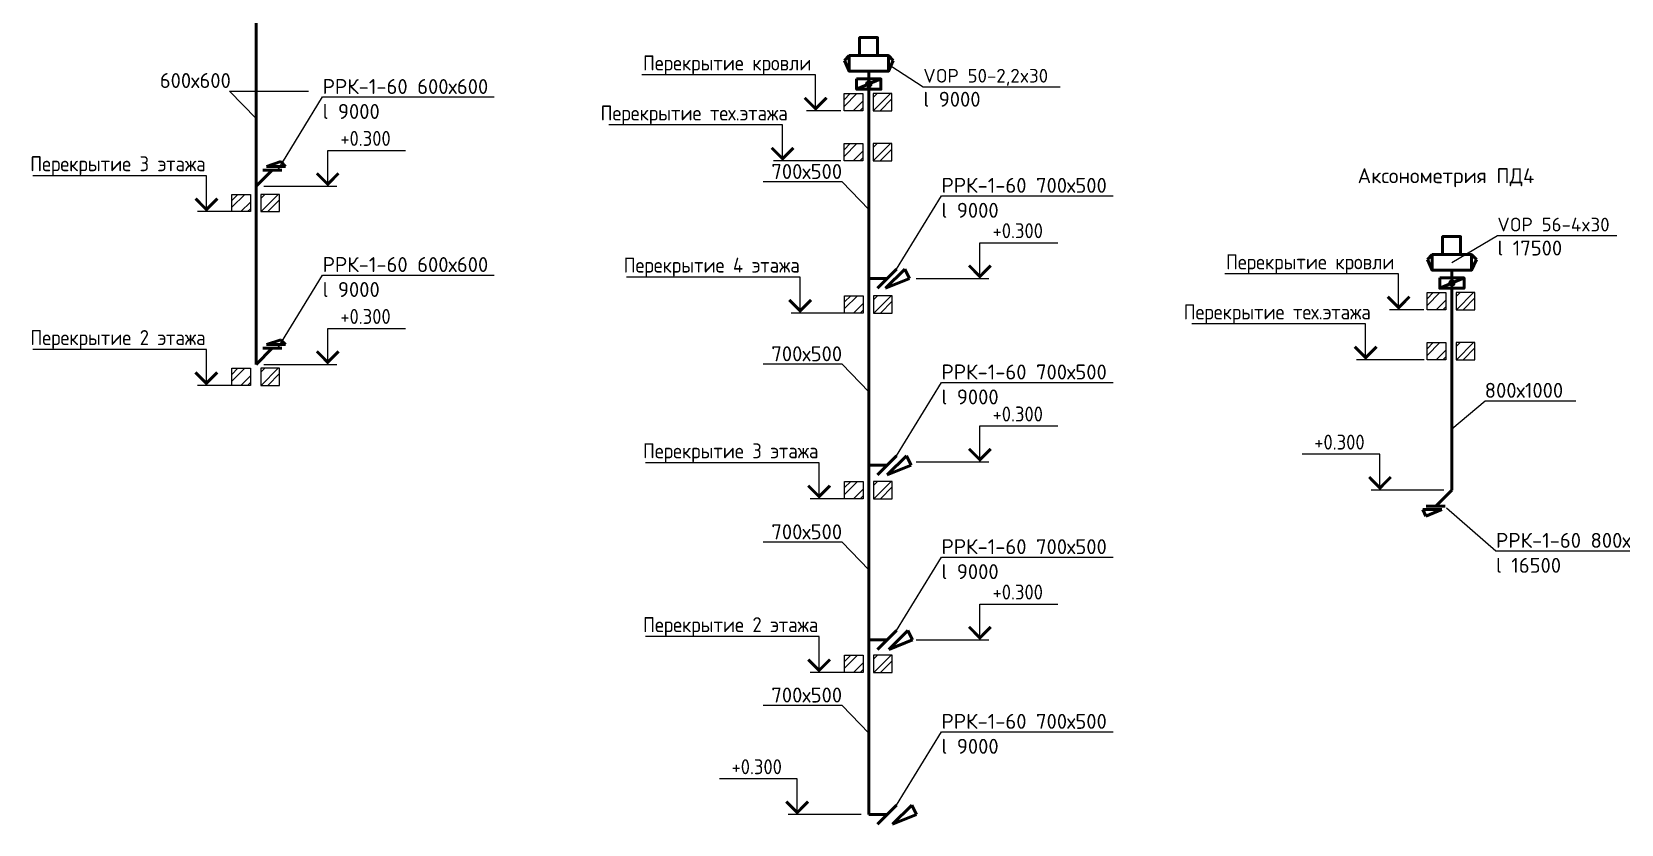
# Model space of a CAD drawing. Header units: millimetres. Extents: x -33838 to 476301, y -41806 to 120107.
# Drawn here: x -32367 to -5824, y 80943 to 94179 of the extents above; entities that cross this region are included whole.
import ezdxf
from ezdxf import colors
from ezdxf.entities.mleader import LeaderData, LeaderLine
from ezdxf.enums import TextEntityAlignment as Align
from ezdxf.math import Vec2, Vec3

# ---------------------------------------------------------------- set-up
doc = ezdxf.new("R2010")
doc.units = ezdxf.units.MM
doc.layers.add('ПОДПОР', color=1, linetype='Continuous', lineweight=50)
doc.styles.add('ISOCPEUR', font='isocpeur.ttf', dxfattribs={"height": 250})
doc.styles.add('PIK', font='isocpeur.ttf', dxfattribs={"width": 0.9, "height": 250})
doc.styles.add('TRAJECTORY_TEXT_STYLE', font='simplex.shx', dxfattribs={"width": 0.65})

# ---------------------------------------------------------------- blocks, each defined once
blk = doc.blocks.new('*U3182')
at = {"color": 0, "linetype": 'ByBlock', "lineweight": -2}
for p, q in [((0, 6), (29, 6)), ((-4.24, 0), (0, 0))]:
    blk.add_line(p, q, dxfattribs=at)
at = {"color": 0, "linetype": 'ByBlock', "lineweight": -2, "ltscale": 100}
blk.add_line((-1.5, 0), (1.5, 0), dxfattribs=at)
blk.add_lwpolyline([(0, 0), (0, 6)], dxfattribs=at)
at = {"color": 0, "linetype": 'ByBlock', "lineweight": -2, "ltscale": 100, "const_width": 0.5}
blk.add_lwpolyline([(1.82, 2.18), (0, 0.35), (-1.82, 2.18)], dxfattribs=at)
at = {"linetype": 'ByBlock', "lineweight": -2, "ltscale": 100, "style": 'TRAJECTORY_TEXT_STYLE', "width": 0.65}
blk.add_attdef('Отм.', text='', height=3.5, dxfattribs=at).set_placement((14.5, 6), align=Align.BOTTOM_CENTER)
at = {"color": 0, "linetype": 'ByBlock', "lineweight": -2, "ltscale": 100, "style": 'TRAJECTORY_TEXT_STYLE', "width": 0.65}
blk.add_attdef('Прим.', text='', height=3.5, dxfattribs=at).set_placement((17.57, 4.8), align=Align.TOP_CENTER)
blk = doc.blocks.new('*U3193')
at = {"color": 0, "linetype": 'ByBlock', "lineweight": -2}
for p, q in [((0, 6), (13, 6)), ((-10.66, 0), (0, 0))]:
    blk.add_line(p, q, dxfattribs=at)
at = {"color": 0, "linetype": 'ByBlock', "lineweight": -2, "ltscale": 100}
blk.add_line((-1.5, 0), (1.5, 0), dxfattribs=at)
blk.add_lwpolyline([(0, 0), (0, 6)], dxfattribs=at)
at = {"color": 0, "linetype": 'ByBlock', "lineweight": -2, "ltscale": 100, "const_width": 0.5}
blk.add_lwpolyline([(1.82, 2.18), (0, 0.35), (-1.82, 2.18)], dxfattribs=at)
at = {"linetype": 'ByBlock', "lineweight": -2, "ltscale": 100, "style": 'TRAJECTORY_TEXT_STYLE', "width": 0.65}
blk.add_attdef('Отм.', text='', height=3.5, dxfattribs=at).set_placement((6.5, 6), align=Align.BOTTOM_CENTER)
at = {"color": 0, "linetype": 'ByBlock', "lineweight": -2, "ltscale": 100, "style": 'TRAJECTORY_TEXT_STYLE', "width": 0.65}
blk.add_attdef('Прим.', text='', height=3.5, dxfattribs=at).set_placement((9.57, 4.8), align=Align.TOP_CENTER)
blk = doc.blocks.new('*U3194')
at = {"color": 0, "linetype": 'ByBlock', "lineweight": -2}
for p, q in [((0, 6), (29, 6)), ((-7.41, 0), (0, 0))]:
    blk.add_line(p, q, dxfattribs=at)
at = {"color": 0, "linetype": 'ByBlock', "lineweight": -2, "ltscale": 100}
blk.add_line((-1.5, 0), (1.5, 0), dxfattribs=at)
blk.add_lwpolyline([(0, 0), (0, 6)], dxfattribs=at)
at = {"color": 0, "linetype": 'ByBlock', "lineweight": -2, "ltscale": 100, "const_width": 0.5}
blk.add_lwpolyline([(1.82, 2.18), (0, 0.35), (-1.82, 2.18)], dxfattribs=at)
at = {"linetype": 'ByBlock', "lineweight": -2, "ltscale": 100, "style": 'TRAJECTORY_TEXT_STYLE', "width": 0.65}
blk.add_attdef('Отм.', text='', height=3.5, dxfattribs=at).set_placement((14.5, 6), align=Align.BOTTOM_CENTER)
at = {"color": 0, "linetype": 'ByBlock', "lineweight": -2, "ltscale": 100, "style": 'TRAJECTORY_TEXT_STYLE', "width": 0.65}
blk.add_attdef('Прим.', text='', height=3.5, dxfattribs=at).set_placement((17.57, 4.8), align=Align.TOP_CENTER)
blk = doc.blocks.new('*U3183')
at = {"color": 0, "linetype": 'ByBlock', "lineweight": -2}
for p, q in [((0, 6), (29, 6)), ((-9.75, 0), (0, 0))]:
    blk.add_line(p, q, dxfattribs=at)
at = {"color": 0, "linetype": 'ByBlock', "lineweight": -2, "ltscale": 100}
blk.add_line((-1.5, 0), (1.5, 0), dxfattribs=at)
blk.add_lwpolyline([(0, 0), (0, 6)], dxfattribs=at)
at = {"color": 0, "linetype": 'ByBlock', "lineweight": -2, "ltscale": 100, "const_width": 0.5}
blk.add_lwpolyline([(1.82, 2.18), (0, 0.35), (-1.82, 2.18)], dxfattribs=at)
at = {"linetype": 'ByBlock', "lineweight": -2, "ltscale": 100, "style": 'TRAJECTORY_TEXT_STYLE', "width": 0.65}
blk.add_attdef('Отм.', text='', height=3.5, dxfattribs=at).set_placement((14.5, 6), align=Align.BOTTOM_CENTER)
at = {"color": 0, "linetype": 'ByBlock', "lineweight": -2, "ltscale": 100, "style": 'TRAJECTORY_TEXT_STYLE', "width": 0.65}
blk.add_attdef('Прим.', text='', height=3.5, dxfattribs=at).set_placement((17.57, 4.8), align=Align.TOP_CENTER)

msp = doc.modelspace()

# ---------------------------------------------------------------- hatches: boundary and pattern name
h = msp.add_hatch()
h.set_pattern_fill('ANSI32', color=256, scale=25)
h.set_pattern_definition([(45, (5798.34, 89019.18), (-168.3798, 168.3798), []), (45, (5910.6, 89019.18), (-168.3798, 168.3798), [])])
h.paths.add_polyline_path([(-18489.55426, 93146.31363), (-18802.35968, 93146.31363), (-18802.35968, 92858.34067), (-18489.55426, 92858.34067)])
h.paths.add_polyline_path([(-18316.26378, 93146.31363), (-18316.26378, 92858.34067), (-18003.45835, 92858.34067), (-18003.45835, 93146.31363)])
h = msp.add_hatch()
h.set_pattern_fill('ANSI32', color=256, scale=25)
h.set_pattern_definition([(45, (5798.34, 88183.03), (-168.3798, 168.3798), []), (45, (5910.6, 88183.03), (-168.3798, 168.3798), [])])
h.paths.add_polyline_path([(-18489.55426, 92310.15771), (-18802.35968, 92310.15771), (-18802.35968, 92022.18476), (-18489.55426, 92022.18476)])
h.paths.add_polyline_path([(-18316.26378, 92310.15771), (-18316.26378, 92022.18476), (-18003.45835, 92022.18476), (-18003.45835, 92310.15771)])
h = msp.add_hatch()
h.set_pattern_fill('ANSI32', color=256, scale=25)
h.set_pattern_definition([(45, (-4426.02, 87335.46), (-168.3798, 168.3798), []), (45, (-4313.77, 87335.46), (-168.3798, 168.3798), [])])
h.paths.add_polyline_path([(-28713.92325, 91462.59205), (-29026.72868, 91462.59205), (-29026.72868, 91174.61909), (-28713.92325, 91174.61909)])
h.paths.add_polyline_path([(-28540.63277, 91462.59205), (-28540.63277, 91174.61909), (-28227.82735, 91174.61909), (-28227.82735, 91462.59205)])
h = msp.add_hatch()
h.set_pattern_fill('ANSI32', color=256, scale=25)
h.set_pattern_definition([(45, (5806, 85642.44), (-168.3798, 168.3798), []), (45, (5918.26, 85642.44), (-168.3798, 168.3798), [])])
h.paths.add_polyline_path([(-18481.89321, 89769.57444), (-18794.69864, 89769.57444), (-18794.69864, 89481.60149), (-18481.89321, 89481.60149)])
h.paths.add_polyline_path([(-18308.60273, 89769.57444), (-18308.60273, 89481.60149), (-17995.7973, 89481.60149), (-17995.7973, 89769.57444)])
h = msp.add_hatch()
h.set_pattern_fill('ANSI32', color=256, scale=25)
h.set_pattern_definition([(45, (15534.9, 85696.85), (-168.3798, 168.3798), []), (45, (15647.15, 85696.85), (-168.3798, 168.3798), [])])
h.paths.add_polyline_path([(-8753.00523, 89823.98169), (-9065.81066, 89823.98169), (-9065.81066, 89536.00873), (-8753.00523, 89536.00873)])
h.paths.add_polyline_path([(-8579.71475, 89823.98169), (-8579.71475, 89536.00873), (-8266.90932, 89536.00873), (-8266.90932, 89823.98169)])
h = msp.add_hatch()
h.set_pattern_fill('ANSI32', color=256, scale=25)
h.set_pattern_definition([(45, (15534.9, 84860.7), (-168.3798, 168.3798), []), (45, (15647.15, 84860.7), (-168.3798, 168.3798), [])])
h.paths.add_polyline_path([(-8753.00523, 88987.82577), (-9065.81066, 88987.82577), (-9065.81066, 88699.85282), (-8753.00523, 88699.85282)])
h.paths.add_polyline_path([(-8579.71475, 88987.82577), (-8579.71475, 88699.85282), (-8266.90932, 88699.85282), (-8266.90932, 88987.82577)])
h = msp.add_hatch()
h.set_pattern_fill('ANSI32', color=256, scale=25)
h.set_pattern_definition([(45, (-4426.02, 84432.2), (-168.3798, 168.3798), []), (45, (-4313.77, 84432.2), (-168.3798, 168.3798), [])])
h.paths.add_polyline_path([(-28713.92325, 88559.32403), (-29026.72868, 88559.32403), (-29026.72868, 88271.35107), (-28713.92325, 88271.35107)])
h.paths.add_polyline_path([(-28540.63277, 88559.32403), (-28540.63277, 88271.35107), (-28227.82735, 88271.35107), (-28227.82735, 88559.32403)])
h = msp.add_hatch()
h.set_pattern_fill('ANSI32', color=256, scale=25)
h.set_pattern_definition([(45, (5806, 82540.29), (-168.3798, 168.3798), []), (45, (5918.26, 82540.29), (-168.3798, 168.3798), [])])
h.paths.add_polyline_path([(-18481.89321, 86667.4163), (-18794.69864, 86667.4163), (-18794.69864, 86379.44334), (-18481.89321, 86379.44334)])
h.paths.add_polyline_path([(-18308.60273, 86667.4163), (-18308.60273, 86379.44334), (-17995.7973, 86379.44334), (-17995.7973, 86667.4163)])
h = msp.add_hatch()
h.set_pattern_fill('ANSI32', color=256, scale=25)
h.set_pattern_definition([(45, (5806, 79637.02), (-168.3798, 168.3798), []), (45, (5918.26, 79637.02), (-168.3798, 168.3798), [])])
h.paths.add_polyline_path([(-18481.89321, 83764.14828), (-18794.69864, 83764.14828), (-18794.69864, 83476.17532), (-18481.89321, 83476.17532)])
h.paths.add_polyline_path([(-18308.60273, 83764.14828), (-18308.60273, 83476.17532), (-17995.7973, 83476.17532), (-17995.7973, 83764.14828)])

# ---------------------------------------------------------------- linework, layer by layer
for points in [[(-18489.55426, 92858.34067), (-18802.35968, 92858.34067), (-18802.35968, 93146.31363), (-18489.55426, 93146.31363)], [(-18316.26378, 92858.34067), (-18003.45835, 92858.34067), (-18003.45835, 93146.31363), (-18316.26378, 93146.31363)], [(-18489.55426, 92022.18476), (-18802.35968, 92022.18476), (-18802.35968, 92310.15771), (-18489.55426, 92310.15771)], [(-18316.26378, 92022.18476), (-18003.45835, 92022.18476), (-18003.45835, 92310.15771), (-18316.26378, 92310.15771)], [(-28713.92325, 91174.61909), (-29026.72868, 91174.61909), (-29026.72868, 91462.59205), (-28713.92325, 91462.59205)], [(-28540.63277, 91174.61909), (-28227.82735, 91174.61909), (-28227.82735, 91462.59205), (-28540.63277, 91462.59205)], [(-18481.89321, 89481.60149), (-18794.69864, 89481.60149), (-18794.69864, 89769.57444), (-18481.89321, 89769.57444)], [(-18308.60273, 89481.60149), (-17995.7973, 89481.60149), (-17995.7973, 89769.57444), (-18308.60273, 89769.57444)], [(-8753.00523, 89536.00873), (-9065.81066, 89536.00873), (-9065.81066, 89823.98169), (-8753.00523, 89823.98169)], [(-8579.71475, 89536.00873), (-8266.90932, 89536.00873), (-8266.90932, 89823.98169), (-8579.71475, 89823.98169)], [(-8753.00523, 88699.85282), (-9065.81066, 88699.85282), (-9065.81066, 88987.82577), (-8753.00523, 88987.82577)], [(-8579.71475, 88699.85282), (-8266.90932, 88699.85282), (-8266.90932, 88987.82577), (-8579.71475, 88987.82577)], [(-28713.92325, 88271.35107), (-29026.72868, 88271.35107), (-29026.72868, 88559.32403), (-28713.92325, 88559.32403)], [(-28540.63277, 88271.35107), (-28227.82735, 88271.35107), (-28227.82735, 88559.32403), (-28540.63277, 88559.32403)], [(-18481.89321, 86379.44334), (-18794.69864, 86379.44334), (-18794.69864, 86667.4163), (-18481.89321, 86667.4163)], [(-18308.60273, 86379.44334), (-17995.7973, 86379.44334), (-17995.7973, 86667.4163), (-18308.60273, 86667.4163)], [(-18481.89321, 83476.17532), (-18794.69864, 83476.17532), (-18794.69864, 83764.14828), (-18481.89321, 83764.14828)], [(-18308.60273, 83476.17532), (-17995.7973, 83476.17532), (-17995.7973, 83764.14828), (-18308.60273, 83764.14828)]]:
    msp.add_lwpolyline(points, close=True)
at = {"layer": 'ПОДПОР'}
for p, q in [((-28620.32784, 91597.59267), (-28620.32784, 94642.48276)), ((-18714.61562, 93780.99599), (-18797.19981, 93698.4118)), ((-18797.19981, 93698.4118), (-18714.61562, 93519.19765)), ((-18061.97996, 93780.99599), (-17979.39577, 93698.4118)), ((-17979.39577, 93698.4118), (-18061.97996, 93519.19765)), ((-18388.29779, 93340.57422), (-18388.29779, 93519.19765)), ((-18591.41493, 93218.34764), (-18185.18066, 93390.26193)), ((-18388.29779, 90055.92783), (-18388.29779, 93426.96847)), ((-28351.56488, 91866.35563), (-28620.32784, 91597.59267)), ((-28510.36219, 91866.35563), (-28192.76757, 91866.35563)), ((-28208.45838, 92009.46213), (-28446.65434, 91930.06347)), ((-28446.65434, 91930.06347), (-28129.05972, 91930.06347)), ((-28129.05972, 91930.06347), (-28208.45838, 92009.46213)), ((-28620.32784, 88623.85959), (-28620.32784, 91597.59267)), ((-18388.29779, 89856.30699), (-18388.29779, 90984.45508)), ((-8978.0666, 90458.66405), (-9060.65079, 90376.07986)), ((-9060.65079, 90376.07986), (-8978.0666, 90196.86571)), ((-8325.43093, 90458.66405), (-8242.84674, 90376.07986)), ((-8242.84674, 90376.07986), (-8325.43093, 90196.86571)), ((-18084.22593, 90055.92783), (-18388.29779, 90055.92783)), ((-17924.25061, 90215.90315), (-18244.20125, 89895.95251)), ((-18107.50495, 89895.95251), (-17787.55431, 90215.90315)), ((-17709.42123, 90055.92783), (-18107.50495, 89895.95251)), ((-17787.55431, 90215.90315), (-17709.42123, 90055.92783)), ((-8854.8659, 89896.0157), (-8448.63163, 90067.92999)), ((-8651.74876, 90018.24229), (-8651.74876, 90196.86571)), ((-18388.29779, 86938.39833), (-18388.29779, 89856.30699)), ((-8651.74876, 86524.97507), (-8651.74876, 89896.0157)), ((-28208.45838, 89035.72905), (-28446.65434, 88956.3304)), ((-28446.65434, 88956.3304), (-28129.05972, 88956.3304)), ((-28129.05972, 88956.3304), (-28208.45838, 89035.72905)), ((-28351.56488, 88892.62255), (-28620.32784, 88623.85959)), ((-28510.36219, 88892.62255), (-28192.76757, 88892.62255)), ((-17924.25061, 87098.37365), (-18244.20125, 86778.42301)), ((-18081.59503, 86778.42301), (-17761.64439, 87098.37365)), ((-17761.64439, 87098.37365), (-17683.51131, 86938.39833)), ((-18388.29779, 84020.48967), (-18388.29779, 86938.39833)), ((-18084.22593, 86938.39833), (-18388.29779, 86938.39833)), ((-17683.51131, 86938.39833), (-18081.59503, 86778.42301)), ((-8651.74876, 86524.97507), (-8920.51172, 86256.21211)), ((-9136.25356, 86199.26759), (-8818.65894, 86199.26759)), ((-9089.28234, 86087.44149), (-9135.49074, 86199.26759)), ((-8818.65894, 86199.26759), (-9089.28234, 86087.44149)), ((-9079.30903, 86256.21211), (-8761.71441, 86256.21211)), ((-17924.25061, 84180.46499), (-18244.20125, 83860.51435)), ((-18055.72749, 83860.51435), (-17735.77685, 84180.46499)), ((-17735.77685, 84180.46499), (-17657.64377, 84020.48967)), ((-18388.29779, 81102.58102), (-18388.29779, 84020.48967)), ((-18084.22593, 84020.48967), (-18388.29779, 84020.48967)), ((-17657.64377, 84020.48967), (-18055.72749, 83860.51435)), ((-17924.25061, 81262.55634), (-18244.20125, 80942.6057)), ((-17992.44749, 80942.6057), (-17672.49685, 81262.55634)), ((-17672.49685, 81262.55634), (-17594.36378, 81102.58102)), ((-18084.22593, 81102.58102), (-18388.29779, 81102.58102)), ((-17594.36378, 81102.58102), (-17992.44749, 80942.6057))]:
    msp.add_line(p, q, dxfattribs=at)
for points in [[(-18543.11949, 93780.99599), (-18243.11647, 93780.99599), (-18243.11647, 94080.99901), (-18543.11949, 94080.99901)], [(-18714.61562, 93780.99599), (-18061.97996, 93780.99599), (-18061.97996, 93519.19765), (-18714.61562, 93519.19765)], [(-18591.41493, 93390.26193), (-18185.18066, 93390.26193), (-18185.18066, 93218.34764), (-18591.41493, 93218.34764)], [(-8806.57046, 90458.66405), (-8506.56744, 90458.66405), (-8506.56744, 90758.66707), (-8806.57046, 90758.66707)], [(-8978.0666, 90458.66405), (-8325.43093, 90458.66405), (-8325.43093, 90196.86571), (-8978.0666, 90196.86571)], [(-8854.8659, 90067.92999), (-8448.63163, 90067.92999), (-8448.63163, 89896.0157), (-8854.8659, 89896.0157)]]:
    msp.add_lwpolyline(points, close=True, dxfattribs=at)
for centre in [(-18388.29779, 93304.30479), (-8651.74876, 89981.97285)]:
    msp.add_circle(centre, 36.26944, dxfattribs=at)

# ---------------------------------------------------------------- block references
ref = msp.add_blockref('*U3182', (-19277.8551, 92858.34067), dxfattribs=dict(xscale=-100, yscale=100, zscale=100))
ref.add_attrib('Отм.', 'Перекрытие кровли', dxfattribs={"linetype": 'ByBlock', "lineweight": -2, "ltscale": 100, "height": 250, "style": 'PIK', "width": 0.9}).set_placement((-20754.44601, 93458.34067), align=Align.BOTTOM_CENTER)
ref = msp.add_blockref('*U3183', (-19828.47474, 92022.18476), dxfattribs=dict(xscale=-100, yscale=100, zscale=100))
ref.add_attrib('Отм.', 'Перекрытие тех.этажа', dxfattribs={"linetype": 'ByBlock', "lineweight": -2, "ltscale": 100, "height": 250, "style": 'PIK', "width": 0.9}).set_placement((-21305.06565, 92622.18476), align=Align.BOTTOM_CENTER)
ref = msp.add_blockref('*U3193', (-27425.08891, 91597.59267), dxfattribs=dict(xscale=100, yscale=100, zscale=100))
ref.add_attrib('Отм.', '+0.300', dxfattribs={"linetype": 'ByBlock', "lineweight": -2, "ltscale": 100, "height": 250, "style": 'PIK', "width": 0.9}).set_placement((-26793.32755, 92197.59267), align=Align.BOTTOM_CENTER)
ref = msp.add_blockref('*U3182', (-29450.66874, 91174.61909), dxfattribs=dict(xscale=-100, yscale=100, zscale=100))
ref.add_attrib('Отм.', 'Перекрытие 3 этажа', dxfattribs={"linetype": 'ByBlock', "lineweight": -2, "ltscale": 100, "height": 250, "style": 'PIK', "width": 0.9}).set_placement((-30927.25965, 91774.61909), align=Align.BOTTOM_CENTER)
ref = msp.add_blockref('*U3193', (-16532.76216, 90055.92783), dxfattribs=dict(xscale=100, yscale=100, zscale=100))
ref.add_attrib('Отм.', '+0.300', dxfattribs={"linetype": 'ByBlock', "lineweight": -2, "ltscale": 100, "height": 250, "style": 'PIK', "width": 0.9}).set_placement((-15901.00079, 90655.92783), align=Align.BOTTOM_CENTER)
ref = msp.add_blockref('*U3194', (-19535.69571, 89481.60149), dxfattribs=dict(xscale=-100, yscale=100, zscale=100))
ref.add_attrib('Отм.', 'Перекрытие 4 этажа', dxfattribs={"linetype": 'ByBlock', "lineweight": -2, "ltscale": 100, "height": 250, "style": 'PIK', "width": 0.9}).set_placement((-21012.28662, 90081.60149), align=Align.BOTTOM_CENTER)
ref = msp.add_blockref('*U3182', (-9541.30607, 89536.00873), dxfattribs=dict(xscale=-100, yscale=100, zscale=100))
ref.add_attrib('Отм.', 'Перекрытие кровли', dxfattribs={"linetype": 'ByBlock', "lineweight": -2, "ltscale": 100, "height": 250, "style": 'PIK', "width": 0.9}).set_placement((-11017.89698, 90136.00873), align=Align.BOTTOM_CENTER)
ref = msp.add_blockref('*U3193', (-27425.08891, 88623.85959), dxfattribs=dict(xscale=100, yscale=100, zscale=100))
ref.add_attrib('Отм.', '+0.300', dxfattribs={"linetype": 'ByBlock', "lineweight": -2, "ltscale": 100, "height": 250, "style": 'PIK', "width": 0.9}).set_placement((-26793.32755, 89223.85959), align=Align.BOTTOM_CENTER)
ref = msp.add_blockref('*U3183', (-10091.92571, 88699.85282), dxfattribs=dict(xscale=-100, yscale=100, zscale=100))
ref.add_attrib('Отм.', 'Перекрытие тех.этажа', dxfattribs={"linetype": 'ByBlock', "lineweight": -2, "ltscale": 100, "height": 250, "style": 'PIK', "width": 0.9}).set_placement((-11568.51662, 89299.85282), align=Align.BOTTOM_CENTER)
ref = msp.add_blockref('*U3182', (-29450.66874, 88271.35107), dxfattribs=dict(xscale=-100, yscale=100, zscale=100))
ref.add_attrib('Отм.', 'Перекрытие 2 этажа', dxfattribs={"linetype": 'ByBlock', "lineweight": -2, "ltscale": 100, "height": 250, "style": 'PIK', "width": 0.9}).set_placement((-30927.25965, 88871.35107), align=Align.BOTTOM_CENTER)
ref = msp.add_blockref('*U3193', (-16532.76216, 86994.22275), dxfattribs=dict(xscale=100, yscale=100, zscale=100))
ref.add_attrib('Отм.', '+0.300', dxfattribs={"linetype": 'ByBlock', "lineweight": -2, "ltscale": 100, "height": 250, "style": 'PIK', "width": 0.9}).set_placement((-15901.00079, 87594.22275), align=Align.BOTTOM_CENTER)
ref = msp.add_blockref('*U3193', (-9852.26378, 86524.97507), dxfattribs=dict(xscale=-100, yscale=100, zscale=100))
ref.add_attrib('Отм.', '+0.300', dxfattribs={"linetype": 'ByBlock', "lineweight": -2, "ltscale": 100, "height": 250, "style": 'PIK', "width": 0.9}).set_placement((-10528.85469, 87124.97507), align=Align.BOTTOM_CENTER)
ref = msp.add_blockref('*U3182', (-19218.63869, 86379.44334), dxfattribs=dict(xscale=-100, yscale=100, zscale=100))
ref.add_attrib('Отм.', 'Перекрытие 3 этажа', dxfattribs={"linetype": 'ByBlock', "lineweight": -2, "ltscale": 100, "height": 250, "style": 'PIK', "width": 0.9}).set_placement((-20695.2296, 86979.44334), align=Align.BOTTOM_CENTER)
ref = msp.add_blockref('*U3193', (-16532.76216, 84020.48967), dxfattribs=dict(xscale=100, yscale=100, zscale=100))
ref.add_attrib('Отм.', '+0.300', dxfattribs={"linetype": 'ByBlock', "lineweight": -2, "ltscale": 100, "height": 250, "style": 'PIK', "width": 0.9}).set_placement((-15901.00079, 84620.48967), align=Align.BOTTOM_CENTER)
ref = msp.add_blockref('*U3182', (-19218.63869, 83476.17532), dxfattribs=dict(xscale=-100, yscale=100, zscale=100))
ref.add_attrib('Отм.', 'Перекрытие 2 этажа', dxfattribs={"linetype": 'ByBlock', "lineweight": -2, "ltscale": 100, "height": 250, "style": 'PIK', "width": 0.9}).set_placement((-20695.2296, 84076.17532), align=Align.BOTTOM_CENTER)
ref = msp.add_blockref('*U3193', (-19583.53672, 81102.58102), dxfattribs=dict(xscale=-100, yscale=100, zscale=100))
ref.add_attrib('Отм.', '+0.300', dxfattribs={"linetype": 'ByBlock', "lineweight": -2, "ltscale": 100, "height": 250, "style": 'PIK', "width": 0.9}).set_placement((-20260.12763, 81702.58102), align=Align.BOTTOM_CENTER)

# ---------------------------------------------------------------- texts
at = {"insert": (-10225.43408, 91899.73689), "char_height": 250, "attachment_point": 1, "style": 'ISOCPEUR'}
msp.add_mtext('Аксонометрия ПД4', dxfattribs=at)

# ---------------------------------------------------------------- leaders
ml = msp.add_multileader_mtext('Standard')
ml.set_content('600х600', color=256, style='ISOCPEUR')
ml.set_leader_properties()
ml.build(insert=Vec2(0, 0))
ml.multileader.update_dxf_attribs({"text_left_attachment_type": 6, "text_right_attachment_type": 6, "dogleg_length": 0.36, "arrow_head_size": 0.18})
ctx = ml.context
ctx.base_point, ctx.char_height, ctx.arrow_head_size, ctx.landing_gap_size, ctx.plane_origin = Vec3(-30217.35597, 93189.6204), 250, 0.18, 0.09, Vec3(-28620.32784, 92729.75417)
ctx.left_attachment, ctx.right_attachment, ctx.text_align_type = 6, 6, 2
notes = []
notes.append((ctx, [(0, (1, 1, 0), (-29065.90688, 93189.6204), (-1, 0), 0.36, [(0, [(-28620.32784, 92729.75417)], 0, [])])]))
ctx.mtext.insert, ctx.mtext.alignment, ctx.mtext.flow_direction = Vec3(-29042.26597, 93489.6204), 3, 5
ml = msp.add_multileader_mtext('Standard')
ml.set_content('{\\H0.91667x;VOP 50-2,2x30}\\Pl 9000', color=256, style='ISOCPEUR')
ml.set_leader_properties()
ml.build(insert=Vec2(0, 0))
ml.multileader.update_dxf_attribs({"text_left_attachment_type": 6, "text_right_attachment_type": 6, "dogleg_length": 0.36, "arrow_head_size": 0.18})
ctx = ml.context
ctx.base_point, ctx.char_height, ctx.arrow_head_size, ctx.landing_gap_size, ctx.plane_origin = Vec3(-17477.8003, 93259.19523), 250, 0.18, 0.09, Vec3(-20221.75211, 95155.97796)
ctx.left_attachment, ctx.right_attachment = 6, 6
notes.append((ctx, [(1, (1, 1, 0), (-17478.1603, 93259.19523), (1, 0), 0.36, [(0, [(-18020.68787, 93608.80472)], 0, [])])]))
ctx.mtext.insert, ctx.mtext.flow_direction = Vec3(-17477.7103, 93559.19523), 5
ml = msp.add_multileader_mtext('Standard')
ml.set_content('РРК-1-60 600х600\\Pl 9000', color=256, style='ISOCPEUR')
ml.set_leader_properties()
ml.build(insert=Vec2(0, 0))
ml.multileader.update_dxf_attribs({"text_left_attachment_type": 6, "text_right_attachment_type": 6, "dogleg_length": 0.36, "arrow_head_size": 0.18})
ctx = ml.context
ctx.base_point, ctx.char_height, ctx.arrow_head_size, ctx.landing_gap_size, ctx.plane_origin = Vec3(-27510.81492, 93089.54121), 250, 0.18, 0.09, Vec3(-28259.14453, 91866.35563)
ctx.left_attachment, ctx.right_attachment = 6, 6
notes.append((ctx, [(0, (1, 1, 0), (-27511.17492, 93089.54121), (1, 0), 0.36, [(0, [(-28259.14453, 91866.35563)], 0, [])])]))
ctx.mtext.insert, ctx.mtext.flow_direction = Vec3(-27510.72492, 93389.54121), 5
ml = msp.add_multileader_mtext('Standard')
ml.set_content('700х500', color=256, style='ISOCPEUR')
ml.set_leader_properties()
ml.build(insert=Vec2(0, 0))
ml.multileader.update_dxf_attribs({"text_left_attachment_type": 6, "text_right_attachment_type": 6, "dogleg_length": 0.36, "arrow_head_size": 0.18})
ctx = ml.context
ctx.base_point, ctx.char_height, ctx.arrow_head_size, ctx.landing_gap_size, ctx.plane_origin = Vec3(-20009.41683, 91670.22465), 250, 0.18, 0.09, Vec3(-18388.29779, 91210.35842)
ctx.left_attachment, ctx.right_attachment, ctx.text_align_type = 6, 6, 2
notes.append((ctx, [(0, (1, 1, 0), (-18833.87683, 91670.22465), (-1, 0), 0.36, [(0, [(-18388.29779, 91210.35842)], 0, [])])]))
ctx.mtext.insert, ctx.mtext.alignment, ctx.mtext.flow_direction = Vec3(-18834.32683, 91970.22465), 3, 5
ml = msp.add_multileader_mtext('Standard')
ml.set_content('РРК-1-60 700х500\\Pl 9000', color=256, style='ISOCPEUR')
ml.set_leader_properties()
ml.build(insert=Vec2(0, 0))
ml.multileader.update_dxf_attribs({"text_left_attachment_type": 6, "text_right_attachment_type": 6, "dogleg_length": 0.36, "arrow_head_size": 0.18})
ctx = ml.context
ctx.base_point, ctx.char_height, ctx.arrow_head_size, ctx.landing_gap_size, ctx.plane_origin = Vec3(-17175.921, 91439.08873), 250, 0.18, 0.09, Vec3(-17924.25061, 90215.90315)
ctx.left_attachment, ctx.right_attachment = 6, 6
notes.append((ctx, [(0, (1, 1, 0), (-17176.281, 91439.08873), (1, 0), 0.36, [(0, [(-17924.25061, 90215.90315)], 0, [])])]))
ctx.mtext.insert, ctx.mtext.flow_direction = Vec3(-17175.831, 91739.08873), 5
at = {"ltscale": 10}
ml = msp.add_multileader_mtext('Standard', dxfattribs=at)
ml.set_content('{\\H0.91667x;VOP 56-4x30}\\Pl 17500', color=256, style='ISOCPEUR')
ml.set_leader_properties()
ml.build(insert=Vec2(0, 0))
ml.multileader.update_dxf_attribs({"text_left_attachment_type": 6, "text_right_attachment_type": 6, "dogleg_length": 0.36, "arrow_head_size": 0.18})
ctx = ml.context
ctx.base_point, ctx.char_height, ctx.arrow_head_size, ctx.landing_gap_size, ctx.plane_origin = Vec3(-7891.71117, 90773.72981), 250, 0.18, 0.09, Vec3(-9337.57323, 89661.04463)
ctx.left_attachment, ctx.right_attachment = 6, 6
notes.append((ctx, [(1, (1, 1, 0), (-7892.07117, 90773.72981), (1, 0), 0.36, [(0, [(-8651.74876, 90327.76488)], 0, [])])]))
ctx.mtext.insert, ctx.mtext.flow_direction = Vec3(-7891.62117, 91073.72981), 5
ml = msp.add_multileader_mtext('Standard')
ml.set_content('РРК-1-60 600х600\\Pl 9000', color=256, style='ISOCPEUR')
ml.set_leader_properties()
ml.build(insert=Vec2(0, 0))
ml.multileader.update_dxf_attribs({"text_left_attachment_type": 6, "text_right_attachment_type": 6, "dogleg_length": 0.36, "arrow_head_size": 0.18})
ctx = ml.context
ctx.base_point, ctx.char_height, ctx.arrow_head_size, ctx.landing_gap_size, ctx.plane_origin = Vec3(-27510.81492, 90115.80813), 250, 0.18, 0.09, Vec3(-28259.14453, 88892.62255)
ctx.left_attachment, ctx.right_attachment = 6, 6
notes.append((ctx, [(0, (1, 1, 0), (-27511.17492, 90115.80813), (1, 0), 0.36, [(0, [(-28259.14453, 88892.62255)], 0, [])])]))
ctx.mtext.insert, ctx.mtext.flow_direction = Vec3(-27510.72492, 90415.80813), 5
ml = msp.add_multileader_mtext('Standard')
ml.set_content('700х500', color=256, style='ISOCPEUR')
ml.set_leader_properties()
ml.build(insert=Vec2(0, 0))
ml.multileader.update_dxf_attribs({"text_left_attachment_type": 6, "text_right_attachment_type": 6, "dogleg_length": 0.36, "arrow_head_size": 0.18})
ctx = ml.context
ctx.base_point, ctx.char_height, ctx.arrow_head_size, ctx.landing_gap_size, ctx.plane_origin = Vec3(-20009.41683, 88625.33456), 250, 0.18, 0.09, Vec3(-18388.29779, 88165.46833)
ctx.left_attachment, ctx.right_attachment, ctx.text_align_type = 6, 6, 2
notes.append((ctx, [(0, (1, 1, 0), (-18833.87683, 88625.33456), (-1, 0), 0.36, [(0, [(-18388.29779, 88165.46833)], 0, [])])]))
ctx.mtext.insert, ctx.mtext.alignment, ctx.mtext.flow_direction = Vec3(-18834.32683, 88925.33456), 3, 5
ml = msp.add_multileader_mtext('Standard')
ml.set_content('РРК-1-60 700х500\\Pl 9000', color=256, style='ISOCPEUR')
ml.set_leader_properties()
ml.build(insert=Vec2(0, 0))
ml.multileader.update_dxf_attribs({"text_left_attachment_type": 6, "text_right_attachment_type": 6, "dogleg_length": 0.36, "arrow_head_size": 0.18})
ctx = ml.context
ctx.base_point, ctx.char_height, ctx.arrow_head_size, ctx.landing_gap_size, ctx.plane_origin = Vec3(-17175.921, 88321.55923), 250, 0.18, 0.09, Vec3(-17924.25061, 87098.37365)
ctx.left_attachment, ctx.right_attachment = 6, 6
notes.append((ctx, [(0, (1, 1, 0), (-17176.281, 88321.55923), (1, 0), 0.36, [(0, [(-17924.25061, 87098.37365)], 0, [])])]))
ctx.mtext.insert, ctx.mtext.flow_direction = Vec3(-17175.831, 88621.55923), 5
ml = msp.add_multileader_mtext('Standard', dxfattribs=at)
ml.set_content('800х1000', color=256, style='ISOCPEUR')
ml.set_leader_properties()
ml.build(insert=Vec2(0, 0))
ml.multileader.update_dxf_attribs({"text_left_attachment_type": 6, "text_right_attachment_type": 6, "dogleg_length": 0.36, "arrow_head_size": 0.18})
ctx = ml.context
ctx.base_point, ctx.char_height, ctx.arrow_head_size, ctx.landing_gap_size, ctx.plane_origin = Vec3(-8093.03822, 88015.07118), 250, 0.18, 0.09, Vec3(-9049.2219, 87545.87443)
ctx.left_attachment, ctx.right_attachment, ctx.text_align_type = 6, 6, 2
notes.append((ctx, [(0, (1, 1, 0), (-8093.39822, 88015.07118), (1, 0), 0.36, [(0, [(-8651.74876, 87545.87443)], 0, [])])]))
ctx.mtext.insert, ctx.mtext.alignment, ctx.mtext.flow_direction = Vec3(-6792.94822, 88315.07118), 3, 5
ml = msp.add_multileader_mtext('Standard', dxfattribs=at)
ml.set_content('РРК-1-60 800х1000\\Pl 16500', color=256, style='ISOCPEUR')
ml.set_leader_properties()
ml.build(insert=Vec2(0, 0))
ml.multileader.update_dxf_attribs({"text_left_attachment_type": 6, "text_right_attachment_type": 6, "dogleg_length": 0.36, "arrow_head_size": 0.18})
ctx = ml.context
ctx.base_point, ctx.char_height, ctx.arrow_head_size, ctx.landing_gap_size, ctx.plane_origin = Vec3(-7916.39712, 85508.50864), 250, 0.18, 0.09, Vec3(-4729.21766, 86228.41627)
ctx.left_attachment, ctx.right_attachment = 6, 6
notes.append((ctx, [(1, (1, 1, 0), (-7916.75712, 85508.50864), (1, 0), 0.36, [(0, [(-8740.54961, 86228.41627)], 0, [])])]))
ctx.mtext.insert, ctx.mtext.flow_direction = Vec3(-7916.30712, 85808.50864), 5
ml = msp.add_multileader_mtext('Standard')
ml.set_content('700х500', color=256, style='ISOCPEUR')
ml.set_leader_properties()
ml.build(insert=Vec2(0, 0))
ml.multileader.update_dxf_attribs({"text_left_attachment_type": 6, "text_right_attachment_type": 6, "dogleg_length": 0.36, "arrow_head_size": 0.18})
ctx = ml.context
ctx.base_point, ctx.char_height, ctx.arrow_head_size, ctx.landing_gap_size, ctx.plane_origin = Vec3(-20009.41683, 85651.60148), 250, 0.18, 0.09, Vec3(-18388.29779, 85191.73525)
ctx.left_attachment, ctx.right_attachment, ctx.text_align_type = 6, 6, 2
notes.append((ctx, [(0, (1, 1, 0), (-18833.87683, 85651.60148), (-1, 0), 0.36, [(0, [(-18388.29779, 85191.73525)], 0, [])])]))
ctx.mtext.insert, ctx.mtext.alignment, ctx.mtext.flow_direction = Vec3(-18834.32683, 85951.60148), 3, 5
ml = msp.add_multileader_mtext('Standard')
ml.set_content('РРК-1-60 700х500\\Pl 9000', color=256, style='ISOCPEUR')
ml.set_leader_properties()
ml.build(insert=Vec2(0, 0))
ml.multileader.update_dxf_attribs({"text_left_attachment_type": 6, "text_right_attachment_type": 6, "dogleg_length": 0.36, "arrow_head_size": 0.18})
ctx = ml.context
ctx.base_point, ctx.char_height, ctx.arrow_head_size, ctx.landing_gap_size, ctx.plane_origin = Vec3(-17175.921, 85403.65057), 250, 0.18, 0.09, Vec3(-17924.25061, 84180.46499)
ctx.left_attachment, ctx.right_attachment = 6, 6
notes.append((ctx, [(0, (1, 1, 0), (-17176.281, 85403.65057), (1, 0), 0.36, [(0, [(-17924.25061, 84180.46499)], 0, [])])]))
ctx.mtext.insert, ctx.mtext.flow_direction = Vec3(-17175.831, 85703.65057), 5
ml = msp.add_multileader_mtext('Standard')
ml.set_content('700х500', color=256, style='ISOCPEUR')
ml.set_leader_properties()
ml.build(insert=Vec2(0, 0))
ml.multileader.update_dxf_attribs({"text_left_attachment_type": 6, "text_right_attachment_type": 6, "dogleg_length": 0.36, "arrow_head_size": 0.18})
ctx = ml.context
ctx.base_point, ctx.char_height, ctx.arrow_head_size, ctx.landing_gap_size, ctx.plane_origin = Vec3(-20009.41683, 82925.49866), 250, 0.18, 0.09, Vec3(-18388.29779, 82465.63243)
ctx.left_attachment, ctx.right_attachment, ctx.text_align_type = 6, 6, 2
notes.append((ctx, [(0, (1, 1, 0), (-18833.87683, 82925.49866), (-1, 0), 0.36, [(0, [(-18388.29779, 82465.63243)], 0, [])])]))
ctx.mtext.insert, ctx.mtext.alignment, ctx.mtext.flow_direction = Vec3(-18834.32683, 83225.49866), 3, 5
ml = msp.add_multileader_mtext('Standard')
ml.set_content('РРК-1-60 700х500\\Pl 9000', color=256, style='ISOCPEUR')
ml.set_leader_properties()
ml.build(insert=Vec2(0, 0))
ml.multileader.update_dxf_attribs({"text_left_attachment_type": 6, "text_right_attachment_type": 6, "dogleg_length": 0.36, "arrow_head_size": 0.18})
ctx = ml.context
ctx.base_point, ctx.char_height, ctx.arrow_head_size, ctx.landing_gap_size, ctx.plane_origin = Vec3(-17175.921, 82485.74192), 250, 0.18, 0.09, Vec3(-17924.25061, 81262.55634)
ctx.left_attachment, ctx.right_attachment = 6, 6
notes.append((ctx, [(0, (1, 1, 0), (-17176.281, 82485.74192), (1, 0), 0.36, [(0, [(-17924.25061, 81262.55634)], 0, [])])]))
ctx.mtext.insert, ctx.mtext.flow_direction = Vec3(-17175.831, 82785.74192), 5
for ctx, leaders in notes:
    for number, flags, end, landing, length, lines in leaders:
        leader = LeaderData()
        leader.index, (leader.has_last_leader_line, leader.has_dogleg_vector, leader.attachment_direction) = number, flags
        leader.last_leader_point, leader.dogleg_vector, leader.dogleg_length = Vec3(end), Vec3(landing), length
        for number, points, colour, breaks in lines:
            line = LeaderLine()
            line.index, line.vertices, line.color, line.breaks = number, Vec3.list(points), colors.encode_raw_color(colour), breaks
            leader.lines.append(line)
        ctx.leaders.append(leader)

doc.saveas('drawing.dxf')
